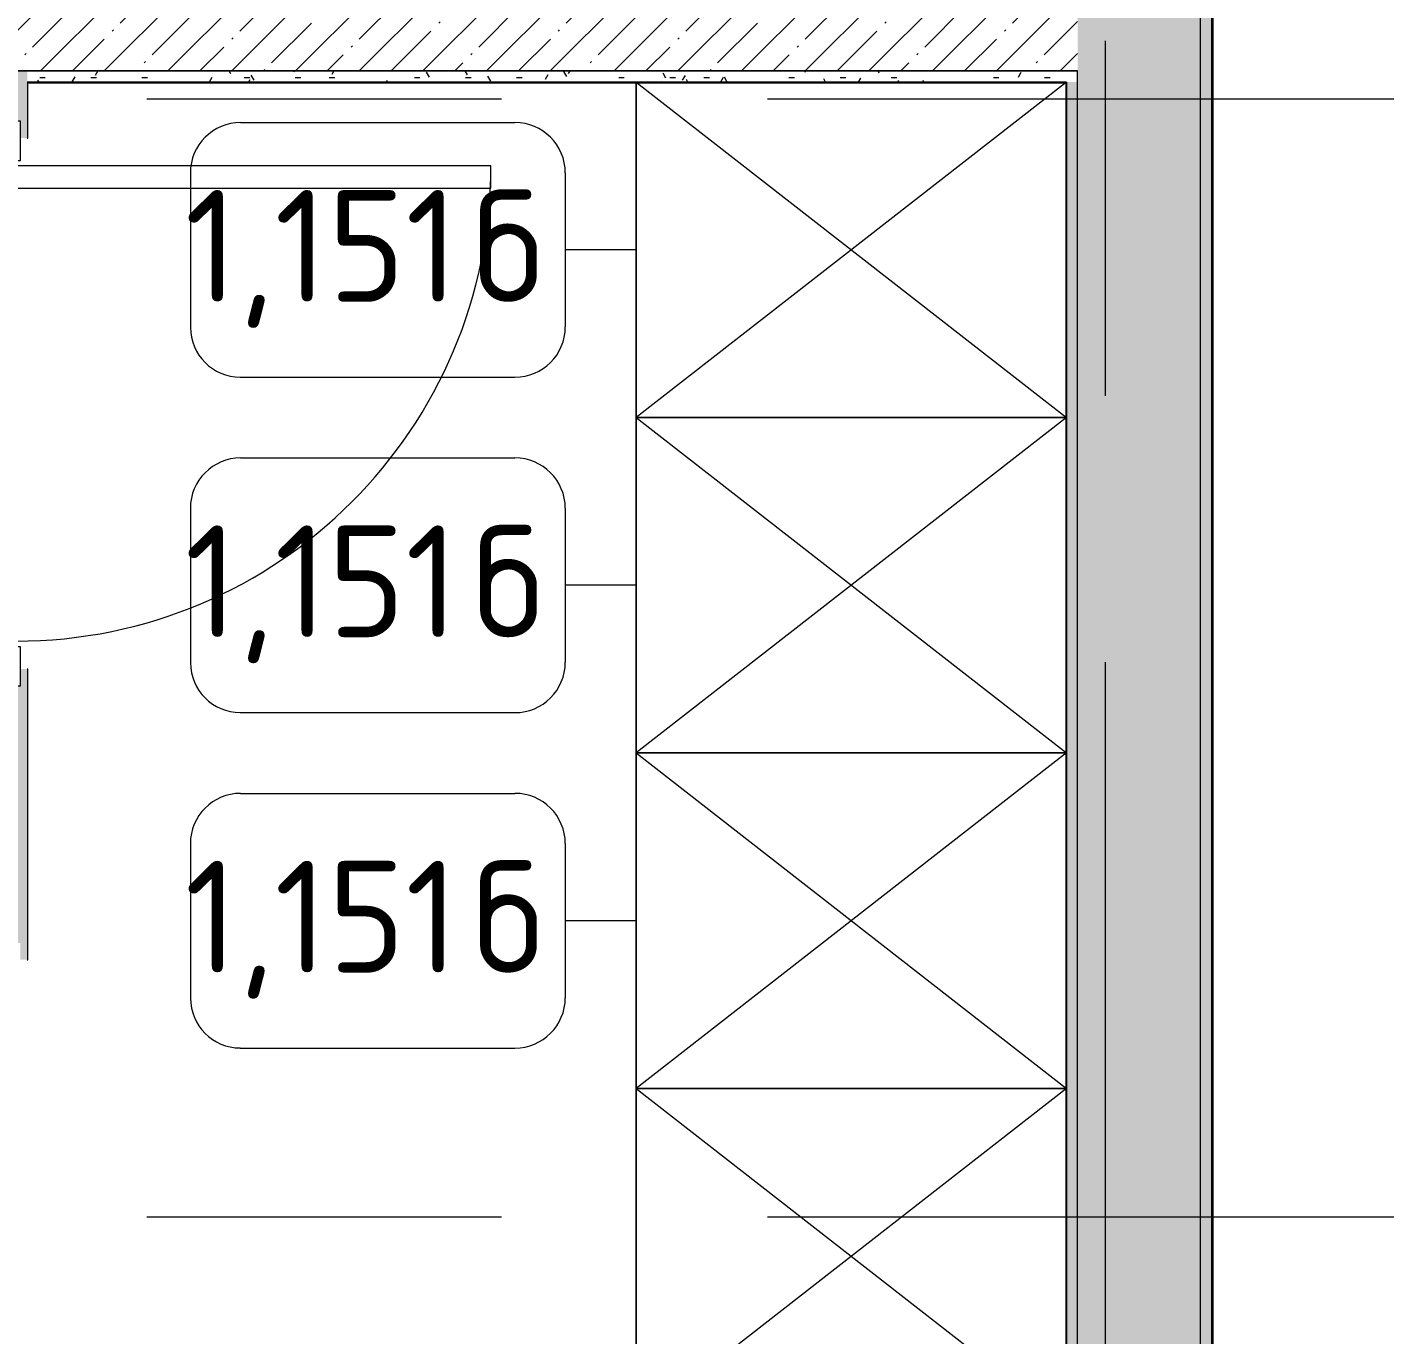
# Model space of a CAD drawing. Header units: millimetres. Extents: x 81494 to 296443, y -8553 to 29000.
# Drawn here: x 90930 to 93360, y 14789 to 17128 of the extents above; entities that cross this region are included whole.
import ezdxf

# ---------------------------------------------------------------- set-up
doc = ezdxf.new("R2010")
doc.units = ezdxf.units.MM
doc.linetypes.add('Осевая', pattern=[3175, 635, -476.25, 1587.5, -476.25])
for name, color, linetype, lineweight in [('A-DOOR', 7, 'Continuous', 9), ('A-DOOR-FRAM-2', 7, 'Continuous', 9), ('A-WALL', 7, 'Continuous', 9), ('I-FURN-IDEN', 7, 'Continuous', 9), ('I-WALL', 7, 'Continuous', 9), ('Оси-2', 7, 'Осевая', 9)]:
    doc.layers.add(name, color=color, linetype=linetype, lineweight=lineweight)
for name, color, linetype, lineweight, true_color in [('A-DOOR-1', 7, 'Continuous', 9, 0xc0c0c0), ('A-DOOR-FRAM-1', 7, 'Continuous', 9, 0xc0c0c0), ('A-WALL-1', 9, 'Continuous', 9, 0x808080), ('A-WALL-FNSH-1', 9, 'Continuous', 9, 0x808080), ('I-FURN-1', 9, 'Continuous', 9, 0x808080)]:
    doc.layers.add(name, color=color, linetype=linetype, lineweight=lineweight, true_color=true_color)
doc.styles.add('GOST Common', font='GOST_Common.ttf', dxfattribs={"height": 200})
pattern_1 = [(45, (0, 0), (-57.024626, 57.024626), []), (45, (57.025, 0), (-57.024626, 57.024626), [100.806, -20.161, 3.353, -16.808])]
pattern_2 = [(0, (0, 0), (121.92, 30.48), [10.058, -81.382, 10.058, -81.382, -487.68]), (0, (0, 0), (121.92, 30.48), [-182.88, 10.058, -172.822, 10.058, -81.382, -213.36]), (0, (0, 0), (121.92, 30.48), [-457.2, 10.058, -50.902, 10.058, -142.342]), (120, (45.72, 15.24), (-87.356454, 90.345817), [10.058, -81.382, 10.058, -81.382, -487.68]), (120, (45.72, 15.24), (-87.356454, 90.345817), [-182.88, 10.058, -172.822, 10.058, -81.382, -213.36]), (120, (45.72, 15.24), (-87.356454, 90.345817), [-457.2, 10.058, -50.902, 10.058, -142.342]), (240, (60.96, 76.2), (-34.563546, -120.825817), [10.058, -81.382, 10.058, -81.382, -487.68]), (240, (60.96, 76.2), (-34.563546, -120.825817), [-182.88, 10.058, -172.822, 10.058, -81.382, -213.36]), (240, (60.96, 76.2), (-34.563546, -120.825817), [-457.2, 10.058, -50.902, 10.058, -142.342])]

# ---------------------------------------------------------------- blocks, each defined once
blk = doc.blocks.new('110_Дверь_СКБ_1Ст_Внутренняя1 - Д-7_п__950x2100h_Туалет-32207265-План расстановки мебели и оборудования 1 этажа в осях 23_1-33')
at = {"layer": 'A-DOOR'}
h = blk.add_hatch(dxfattribs=at)
h.set_pattern_fill('FP_8', color=256, style=0, pattern_type=2)
h.set_pattern_definition([(135, (1826.41, 104.685), (-14.14214, -14.14214), []), (225, (1826.41, 104.685), (14.14214, -14.14214), [])])
h.paths.add_polyline_path([(487.5, 40), (462.5, 40), (462.5, -40), (487.5, -40)])
at = {"layer": 'A-DOOR-FRAM-2'}
h = blk.add_hatch(dxfattribs=at)
h.set_pattern_fill('FP_9', color=256, style=0, pattern_type=2)
h.set_pattern_definition([(45, (-296.384, 104.685), (-14.1421, 14.1421), []), (135, (-296.384, 104.685), (-14.1421, -14.1421), [])])
h.paths.add_polyline_path([(-437.5, 40), (-462.5, 40), (-462.5, -40), (-437.5, -40)])
at = {"layer": 'A-DOOR-1'}
for p, q in [((-412.5, 890), (-412.5, 40)), ((-372.5, 890), (-412.5, 890)), ((-372.5, 40), (-372.5, 890)), ((-412.5, 40), (-372.5, 40))]:
    blk.add_line(p, q, dxfattribs=at)
blk.add_arc((-412.5, 40), 850, 360, 90, dxfattribs=at)
at = {"layer": 'A-DOOR-FRAM-1'}
for p, q in [((-422.5, 48), (-492.5, 48)), ((-492.5, 48), (-492.5, 40)), ((-492.5, 40), (-422.5, 40)), ((-437.5, 40), (-462.5, 40)), ((-462.5, 40), (-462.5, -40)), ((-412.5, 40), (-437.5, 40)), ((-437.5, 40), (-437.5, -40)), ((-437.5, -40), (-437.5, 40)), ((-422.5, 40), (-437.5, 40)), ((-437.5, 40), (-437.5, 39)), ((-437.5, 39), (-422.5, 39)), ((-422.5, 40), (-422.5, 48)), ((-422.5, 39), (-422.5, 40)), ((-412.5, 0), (-412.5, 40)), ((437.5, 40), (437.5, 0)), ((462.5, 40), (437.5, 40)), ((517.5, 48), (447.5, 48)), ((447.5, 48), (447.5, 40)), ((462.5, 40), (447.5, 40)), ((447.5, 40), (447.5, 39)), ((447.5, 40), (517.5, 40)), ((447.5, 39), (462.5, 39)), ((462.5, -40), (462.5, 40)), ((487.5, 40), (462.5, 40)), ((462.5, 40), (462.5, -40)), ((462.5, 39), (462.5, 40)), ((487.5, -40), (487.5, 40)), ((517.5, 40), (517.5, 48)), ((-402.5, 0), (-412.5, 0)), ((-402.5, -40), (-402.5, 0)), ((437.5, 0), (427.5, 0)), ((427.5, 0), (427.5, -40)), ((-422.5, -40), (-492.5, -40)), ((-492.5, -40), (-492.5, -48)), ((-492.5, -48), (-422.5, -48)), ((-462.5, -40), (-437.5, -40)), ((-422.5, -39), (-437.5, -39)), ((-437.5, -39), (-437.5, -40)), ((-437.5, -40), (-402.5, -40)), ((-437.5, -40), (-422.5, -40)), ((-422.5, -40), (-422.5, -39)), ((-422.5, -48), (-422.5, -40)), ((427.5, -40), (462.5, -40)), ((462.5, -39), (447.5, -39)), ((447.5, -39), (447.5, -40)), ((447.5, -40), (462.5, -40)), ((517.5, -40), (447.5, -40)), ((447.5, -40), (447.5, -48)), ((447.5, -48), (517.5, -48)), ((462.5, -40), (462.5, -39)), ((462.5, -40), (487.5, -40)), ((517.5, -48), (517.5, -40))]:
    blk.add_line(p, q, dxfattribs=at)
blk = doc.blocks.new('Шкаф параметрический - 1_151б-25613221-План расстановки мебели и оборудования 1 этажа в осях 23_1-33')
at = {"layer": 'I-FURN-1'}
for p, q in [((0, 0), (600, -770)), ((0, -770), (600, 0)), ((600, 0), (0, 0)), ((0, 0), (0, -770)), ((0, 0), (600, 0)), ((600, -770), (600, 0)), ((600, 0), (600, -770)), ((0, -770), (0, -1)), ((0, -770), (600, -770)), ((600, -770), (0, -770))]:
    blk.add_line(p, q, dxfattribs=at)
blk = doc.blocks.new('Шкаф параметрический - 1_151б-V98-План расстановки мебели и оборудования 1 этажа в осях 23_1-33')
at = {"layer": 'I-FURN-1'}
for p, q in [((0, 0), (600, -770)), ((0, -770), (600, 0)), ((600, 0), (0, 0)), ((0, 0), (0, -770)), ((0, -770), (0, 0)), ((0, 0), (600, 0)), ((600, -770), (600, 0)), ((600, 0), (600, -770)), ((0, -770), (600, -770)), ((600, -770), (0, -770))]:
    blk.add_line(p, q, dxfattribs=at)
blk = doc.blocks.new('Марка_Мебель - В прямоуг_Balcon_Марка-25523697-План расстановки мебели и оборудования 1 этажа в осях 23_1-33')
at = {"layer": 'I-FURN-IDEN'}
for p, q in [((-2.455, 2.278), (2.455, 2.278)), ((-3.355, 1.378), (-3.355, -1.384)), ((3.355, 1.378), (3.355, -1.378)), ((-2.461, -2.278), (2.455, -2.278))]:
    blk.add_line(p, q, dxfattribs=at)
for centre, radius, start, end in [((-2.455, 1.378), 0.9, 90, 180), ((2.455, 1.378), 0.9, 0, 90), ((-2.461, -1.384), 0.893, 180, 270), ((2.455, -1.378), 0.9, 270, 0)]:
    blk.add_arc(centre, radius, start, end, dxfattribs=at)

msp = doc.modelspace()

# ---------------------------------------------------------------- hatches: boundary and pattern name
at = {"layer": 'I-WALL'}
h = msp.add_hatch(dxfattribs=at)
h.set_pattern_fill('FP_2', color=256, style=0, pattern_type=2)
h.set_pattern_definition(pattern_1)
h.paths.add_polyline_path([(92810, 13620), (93000, 13620), (93000, 13628), (93030, 13628), (93030, 21150), (92810, 21150), (92810, 14765.1)])
h = msp.add_hatch(dxfattribs=at)
h.set_pattern_fill('FP_67', color=256, style=0, pattern_type=2)
h.set_pattern_definition(pattern_2)
h.paths.add_polyline_path([(93030, 13640), (93050, 13641), (93050, 21130), (93030, 21130), (93030, 14765.1)])
h = msp.add_hatch(dxfattribs=at)
h.set_pattern_fill('FP_2', color=256, style=0, pattern_type=2)
h.set_pattern_definition(pattern_1)
h.paths.add_polyline_path([(92752.5, 17050), (92810, 17050), (92810, 17270), (86490, 17270), (86490, 17050), (90910, 17050)])
h = msp.add_hatch(dxfattribs=at)
h.set_pattern_fill('FP_67', color=256, style=0, pattern_type=2)
h.set_pattern_definition(pattern_2)
h.paths.add_polyline_path([(90910, 13640), (90930, 13640), (90930, 14510.1), (90918, 14510.1), (90918, 14480.1), (90910, 14480.1), (90910, 13706.8)])
h.paths.add_polyline_path([(90918, 15460.1), (90930, 15460.1), (90930, 15980.1), (90918, 15980.1), (90918, 15950.1), (90910, 15950.1), (90910, 15490.1), (90918, 15490.1)])
h.paths.add_polyline_path([(90930, 16930.1), (90930, 17050), (90910, 17050), (90910, 16960.1), (90918, 16960.1), (90918, 16930.1)])
h = msp.add_hatch(dxfattribs=at)
h.set_pattern_fill('FP_67', color=256, style=0, pattern_type=2)
h.set_pattern_definition(pattern_2)
h.paths.add_polyline_path([(92810, 17030), (92810, 17050), (90930, 17050), (90931, 17030), (92790, 17030)])
h = msp.add_hatch(dxfattribs=at)
h.set_pattern_fill('FP_67', color=256, style=0, pattern_type=2)
h.set_pattern_definition(pattern_2)
h.paths.add_polyline_path([(92810, 13620), (92810, 17030), (92790, 17030), (92790, 13620)])

# ---------------------------------------------------------------- linework, layer by layer
at = {"layer": 'A-WALL'}
for p, q in [((92790, 17030), (90930, 17030)), ((92790, 13640), (92790, 17030))]:
    msp.add_line(p, q, dxfattribs=at)
at = {"layer": 'A-WALL-1'}
for p, q in [((93030, 13628), (93030, 21150)), ((86490, 17050), (92810, 17050)), ((92810, 17050), (90910, 17050)), ((92810, 13620), (92810, 17050))]:
    msp.add_line(p, q, dxfattribs=at)
at = {"layer": 'A-WALL-FNSH-1'}
for p, q in [((93050, 21130), (93050, 13653)), ((90931, 16930.1), (90931, 17029)), ((90931, 17029), (92789, 17029)), ((92789, 17029), (92789, 13641)), ((90930, 16930.1), (90931, 16930.1)), ((90931, 15980.1), (90930, 15980.1)), ((90931, 15460.1), (90931, 15980.1)), ((90930, 15460.1), (90931, 15460.1))]:
    msp.add_line(p, q, dxfattribs=at)
at = {"layer": 'I-FURN-IDEN'}
for p, q in [((92020, 16730), (91893.1, 16730)), ((92020, 16130), (91893.1, 16130)), ((92020, 15530), (91893.1, 15530))]:
    msp.add_line(p, q, dxfattribs=at)
at = {"layer": 'I-WALL'}
for p, q in [((93051, 13630), (93051, 21130)), ((93052, 21130), (93052, 13630))]:
    msp.add_line(p, q, dxfattribs=at)
at = {"layer": 'Оси-2'}
for p, q in [((92860, 593.7), (92860, 19415.1)), ((84793.9, 17000), (122455, 17000)), ((84793.9, 15000), (121855, 15000))]:
    msp.add_line(p, q, dxfattribs=at)

# ---------------------------------------------------------------- block references
at = {"layer": 'A-DOOR-1', "rotation": 270}
msp.add_blockref('110_Дверь_СКБ_1Ст_Внутренняя1 - Д-7_п__950x2100h_Туалет-32207265-План расстановки мебели и оборудования 1 этажа в осях 23_1-33', (90870, 16467.6), dxfattribs=at)
at = {"layer": 'I-FURN-1', "rotation": 270.0000000000002}
for name, p in [('Шкаф параметрический - 1_151б-25613221-План расстановки мебели и оборудования 1 этажа в осях 23_1-33', (92790, 17030)), ('Шкаф параметрический - 1_151б-V98-План расстановки мебели и оборудования 1 этажа в осях 23_1-33', (92790, 16430)), ('Шкаф параметрический - 1_151б-V98-План расстановки мебели и оборудования 1 этажа в осях 23_1-33', (92790, 15830)), ('Шкаф параметрический - 1_151б-V98-План расстановки мебели и оборудования 1 этажа в осях 23_1-33', (92790, 15230))]:
    msp.add_blockref(name, p, dxfattribs=at)
at = {"layer": 'I-FURN-IDEN', "xscale": 99.99999999999993, "yscale": 99.99999999999993, "zscale": 99.99999999999993}
for p in [(91557.6, 16730), (91557.6, 16130), (91557.6, 15530)]:
    msp.add_blockref('Марка_Мебель - В прямоуг_Balcon_Марка-25523697-План расстановки мебели и оборудования 1 этажа в осях 23_1-33', p, dxfattribs=at)

# ---------------------------------------------------------------- texts
at = {"layer": 'I-FURN-IDEN', "char_height": 200, "attachment_point": 1, "style": 'GOST Common'}
for s, insert, width in [('1,151', (91212.1, 16837.1), 625.316), ('\\fGOST Common|b0|i0|c204|p34|;б', (91728.1, 16837.1), 176.371), ('1,151', (91212.1, 16237.1), 625.316), ('\\fGOST Common|b0|i0|c204|p34|;б', (91728.1, 16237.1), 176.371), ('1,151', (91212.1, 15637.1), 625.316), ('\\fGOST Common|b0|i0|c204|p34|;б', (91728.1, 15637.1), 176.371)]:
    msp.add_mtext(s, dxfattribs=dict(at, insert=insert, width=width))

doc.saveas('drawing.dxf')
